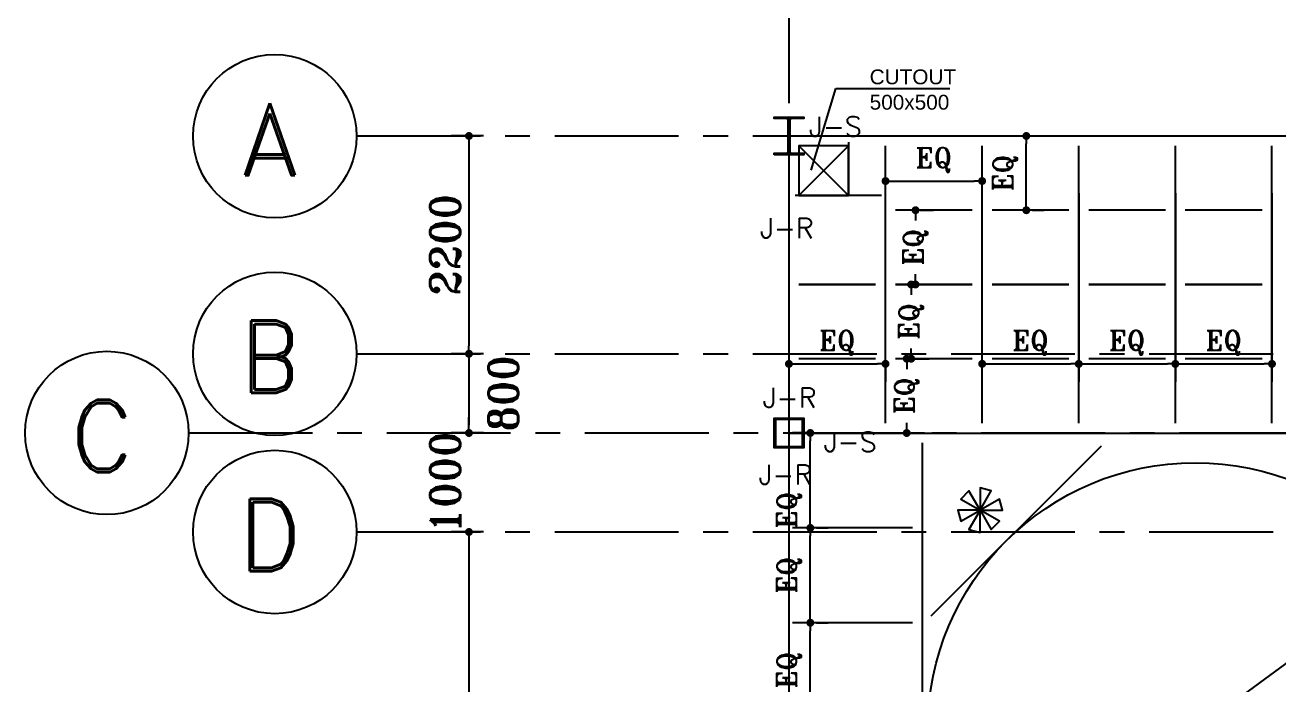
# Model space of a CAD drawing. Header units: inches. Extents: x 1387 to 2676, y -3554 to -2136.
# Drawn here: x 2626.35 to 2639.01, y -2648.03 to -2641.37 of the extents above; entities that cross this region are included whole.
import ezdxf
from ezdxf.enums import TextEntityAlignment as Align

# ---------------------------------------------------------------- set-up
doc = ezdxf.new("R2010")
doc.units = ezdxf.units.IN
doc.header["$MEASUREMENT"] = 0
for name, pattern in [('CENTER', [2, 1.25, -0.25, 0.25, -0.25]), ('DASHDOTX2', [2, 1, -0.5, 0, -0.5]), ('HIDDEN', [0.375, 0.25, -0.125])]:
    doc.linetypes.add(name, pattern=pattern)
for name, color, linetype in [('3', 3, 'HIDDEN'), ('3G', 3, 'Continuous'), ('AA-IPE300', 27, 'Continuous'), ('AA_CUT OUT', 250, 'Continuous'), ('Ax', 1, 'DASHDOTX2'), ('AXE', 1, 'CENTER'), ('DIM', 8, 'Continuous'), ('MEMBER TEXT', 7, 'Continuous'), ('Pich', 2, 'Continuous'), ('UPN100', 1, 'Continuous'), ('wall', 4, 'Continuous')]:
    doc.layers.add(name, color=color, linetype=linetype)
doc.styles.add('ROMAND', font='ROMAND.shx')
doc.styles.add('ROMANS', font='ROMANS')
doc.styles.add('ROMANT', font='romant')
doc.styles.get("Standard").update_dxf_attribs({"font": 'arial.ttf'})
doc.dimstyles.new('1-100', dxfattribs={"dimtxt": 0.3, "dimasz": 0.08, "dimexe": 0.18, "dimexo": 0.0625, "dimgap": 0.09, "dimtad": 1, "dimdec": 0, "dimlfac": 1000, "dimdsep": 46, "dimtxsty": 'ROMANT', "dimblk": 'DOT', "dimcen": 0.09, "dimclrd": 1, "dimclre": 1, "dimclrt": 3, "dimadec": 0, "dimazin": 0, "dimtfac": 1, "dimtdec": 0, "dimtix": 1, "dimtofl": 0, "dimtmove": 2, "dimatfit": 3, "dimldrblk": 'DOT', "dimfxl": 1, "dimtolj": 1, "dimarcsym": 0})
doc.dimstyles.new('Copy of 1-100', dxfattribs={"dimtxt": 0.2, "dimasz": 0.08, "dimexe": 0.18, "dimexo": 0.0625, "dimgap": 0.09, "dimtad": 1, "dimdec": 0, "dimlfac": 1000, "dimdsep": 46, "dimtxsty": 'ROMANT', "dimblk": 'DOT', "dimcen": 0.09, "dimclrd": 1, "dimclre": 1, "dimclrt": 3, "dimadec": 0, "dimazin": 0, "dimtfac": 1, "dimtdec": 0, "dimtix": 1, "dimtofl": 0, "dimtmove": 2, "dimatfit": 3, "dimldrblk": 'DOT', "dimfxl": 1, "dimtolj": 1, "dimarcsym": 0})
doc.dimstyles.get("Standard").update_dxf_attribs({"dimtxt": 0.25, "dimasz": 0.18, "dimexe": 0.18, "dimexo": 0.0625, "dimgap": 0.09, "dimtad": 0, "dimdec": 0, "dimlfac": 100, "dimzin": 0, "dimdsep": 46, "dimtxsty": 'Standard', "dimcen": 0.09, "dimadec": 0, "dimazin": 0, "dimtfac": 1, "dimtdec": 0, "dimtofl": 0, "dimtmove": 0, "dimatfit": 3, "dimfxl": 1, "dimtolj": 1, "dimtzin": 0, "dimarcsym": 0})

# ---------------------------------------------------------------- blocks, each defined once
blk = doc.blocks.new('DOT')
at = {"layer": 'DIM', "color": 0, "linetype": 'ByBlock'}
blk.add_line((-0.5, 0), (-1, 0), dxfattribs=at)
at = {"layer": 'DIM', "color": 0, "linetype": 'ByBlock', "const_width": 0.5}
blk.add_lwpolyline([(-0.25, 0, 1), (0.25, 0, 1)], format="xyb", close=True, dxfattribs=at)
blk = doc.blocks.new('*D2549')
at = {"color": 1, "lineweight": -2, "transparency": 16777216}
for p, q in [((-9722, 5596), (-10284, 5185)), ((-14078, 2404), (-10831, 4783))]:
    blk.add_line(p, q, dxfattribs=at)
at = {"layer": 'Defpoints', "color": 0, "transparency": 16777216}
for p in [(-9722, 5596), (-14078, 2404)]:
    blk.add_point(p, dxfattribs=at)
at = {"color": 1, "lineweight": -2, "transparency": 16777216, "xscale": 0.08, "yscale": 0.08, "zscale": 0.08}
for p, rotation in [((-9722, 5596), 36.23449440421251), ((-14078, 2404), 216.2344944042126)]:
    blk.add_blockref('DOT', p, dxfattribs=dict(at, rotation=rotation))
at = {"color": 3, "transparency": 16777216, "insert": (-10557, 4984), "char_height": 150, "attachment_point": 5, "rotation": 36.2345, "style": 'ROMANT'}
blk.add_mtext('\\A1;∅5400', dxfattribs=at)
blk = doc.blocks.new('_Dot')
at = {"layer": 'DIM', "color": 0, "lineweight": -2}
blk.add_line((-0.5, 0), (-1, 0), dxfattribs=at)
at = {"layer": 'DIM', "color": 0, "const_width": 0.5}
blk.add_lwpolyline([(-0.25, 0, 1), (0.25, 0, 1)], format="xyb", close=True, dxfattribs=at)
blk = doc.blocks.new('*D2126')
at = {"layer": 'Defpoints', "color": 0, "transparency": 16777216}
for p in [(2634.06, -2644.726), (2635.035, -2644.726), (2635.035, -2644.792)]:
    blk.add_point(p, dxfattribs=at)
at = {"layer": 'Pich', "color": 1, "lineweight": -2, "transparency": 16777216}
for p, q in [((2634.06, -2644.788), (2634.06, -2644.972)), ((2634.14, -2644.792), (2634.955, -2644.792)), ((2635.035, -2644.788), (2635.035, -2644.972))]:
    blk.add_line(p, q, dxfattribs=at)
at = {"layer": 'Pich', "color": 1, "lineweight": -2, "transparency": 16777216, "xscale": 0.08, "yscale": 0.08, "zscale": 0.08, "rotation": 180}
blk.add_blockref('DOT', (2634.06, -2644.792), dxfattribs=at)
at = {"layer": 'Pich', "color": 1, "lineweight": -2, "transparency": 16777216, "xscale": 0.08, "yscale": 0.08, "zscale": 0.08}
blk.add_blockref('DOT', (2635.035, -2644.792), dxfattribs=at)
at = {"layer": 'Pich', "color": 3, "transparency": 16777216, "insert": (2634.548, -2644.578), "char_height": 0.2, "attachment_point": 5, "style": 'ROMANT'}
blk.add_mtext('\\A1;EQ', dxfattribs=at)
blk = doc.blocks.new('*D2420')
at = {"layer": 'Defpoints', "color": 0, "transparency": 16777216}
for p in [(2636.01, -2642.945), (2636.01, -2642.945), (2635.035, -2644.726)]:
    blk.add_point(p, dxfattribs=at)
at = {"layer": 'Pich', "color": 1, "lineweight": -2, "transparency": 16777216}
for p, q in [((2635.035, -2644.663), (2635.035, -2642.765)), ((2636.01, -2642.883), (2636.01, -2642.765)), ((2635.115, -2642.945), (2635.93, -2642.945))]:
    blk.add_line(p, q, dxfattribs=at)
at = {"layer": 'Pich', "color": 1, "lineweight": -2, "transparency": 16777216, "xscale": 0.08, "yscale": 0.08, "zscale": 0.08, "rotation": 180}
blk.add_blockref('DOT', (2635.035, -2642.945), dxfattribs=at)
at = {"layer": 'Pich', "color": 1, "lineweight": -2, "transparency": 16777216, "xscale": 0.08, "yscale": 0.08, "zscale": 0.08}
blk.add_blockref('DOT', (2636.01, -2642.945), dxfattribs=at)
at = {"layer": 'Pich', "color": 3, "transparency": 16777216, "insert": (2635.523, -2642.732), "char_height": 0.2, "attachment_point": 5, "style": 'ROMANT'}
blk.add_mtext('\\A1;EQ', dxfattribs=at)
blk = doc.blocks.new('*D2421')
at = {"layer": 'Defpoints', "color": 0, "transparency": 16777216}
for p in [(2636.985, -2643.007), (2636.01, -2644.792), (2636.985, -2644.792)]:
    blk.add_point(p, dxfattribs=at)
at = {"layer": 'Pich', "color": 1, "lineweight": -2, "transparency": 16777216}
for p, q in [((2636.985, -2643.069), (2636.985, -2644.972)), ((2636.01, -2644.729), (2636.01, -2644.612)), ((2636.09, -2644.792), (2636.905, -2644.792))]:
    blk.add_line(p, q, dxfattribs=at)
at = {"layer": 'Pich', "color": 1, "lineweight": -2, "transparency": 16777216, "xscale": 0.08, "yscale": 0.08, "zscale": 0.08, "rotation": 180}
blk.add_blockref('DOT', (2636.01, -2644.792), dxfattribs=at)
at = {"layer": 'Pich', "color": 1, "lineweight": -2, "transparency": 16777216, "xscale": 0.08, "yscale": 0.08, "zscale": 0.08}
blk.add_blockref('DOT', (2636.985, -2644.792), dxfattribs=at)
at = {"layer": 'Pich', "color": 3, "transparency": 16777216, "insert": (2636.498, -2644.578), "char_height": 0.2, "attachment_point": 5, "style": 'ROMANT'}
blk.add_mtext('\\A1;EQ', dxfattribs=at)
blk = doc.blocks.new('*D2422')
at = {"layer": 'Defpoints', "color": 0, "transparency": 16777216}
for p in [(2637.96, -2643.007), (2636.985, -2644.792), (2637.96, -2644.792)]:
    blk.add_point(p, dxfattribs=at)
at = {"layer": 'Pich', "color": 1, "lineweight": -2, "transparency": 16777216}
for p, q in [((2637.96, -2643.069), (2637.96, -2644.972)), ((2636.985, -2644.729), (2636.985, -2644.612)), ((2637.065, -2644.792), (2637.88, -2644.792))]:
    blk.add_line(p, q, dxfattribs=at)
at = {"layer": 'Pich', "color": 1, "lineweight": -2, "transparency": 16777216, "xscale": 0.08, "yscale": 0.08, "zscale": 0.08, "rotation": 180}
blk.add_blockref('DOT', (2636.985, -2644.792), dxfattribs=at)
at = {"layer": 'Pich', "color": 1, "lineweight": -2, "transparency": 16777216, "xscale": 0.08, "yscale": 0.08, "zscale": 0.08}
blk.add_blockref('DOT', (2637.96, -2644.792), dxfattribs=at)
at = {"layer": 'Pich', "color": 3, "transparency": 16777216, "insert": (2637.473, -2644.578), "char_height": 0.2, "attachment_point": 5, "style": 'ROMANT'}
blk.add_mtext('\\A1;EQ', dxfattribs=at)
blk = doc.blocks.new('*D2423')
at = {"layer": 'Defpoints', "color": 0, "transparency": 16777216}
for p in [(2638.935, -2643.007), (2637.96, -2644.792), (2638.935, -2644.792)]:
    blk.add_point(p, dxfattribs=at)
at = {"layer": 'Pich', "color": 1, "lineweight": -2, "transparency": 16777216}
for p, q in [((2638.935, -2643.069), (2638.935, -2644.972)), ((2637.96, -2644.729), (2637.96, -2644.612)), ((2638.04, -2644.792), (2638.855, -2644.792))]:
    blk.add_line(p, q, dxfattribs=at)
at = {"layer": 'Pich', "color": 1, "lineweight": -2, "transparency": 16777216, "xscale": 0.08, "yscale": 0.08, "zscale": 0.08, "rotation": 180}
blk.add_blockref('DOT', (2637.96, -2644.792), dxfattribs=at)
at = {"layer": 'Pich', "color": 1, "lineweight": -2, "transparency": 16777216, "xscale": 0.08, "yscale": 0.08, "zscale": 0.08}
blk.add_blockref('DOT', (2638.935, -2644.792), dxfattribs=at)
at = {"layer": 'Pich', "color": 3, "transparency": 16777216, "insert": (2638.448, -2644.578), "char_height": 0.2, "attachment_point": 5, "style": 'ROMANT'}
blk.add_mtext('\\A1;EQ', dxfattribs=at)
blk = doc.blocks.new('*D2446')
at = {"layer": 'Defpoints', "color": 0, "transparency": 16777216}
for p in [(2634.276, -2647.407), (2634.344, -2647.407), (2634.276, -2648.366)]:
    blk.add_point(p, dxfattribs=at)
at = {"layer": 'Pich', "color": 1, "lineweight": -2, "transparency": 16777216}
for p, q in [((2634.281, -2647.407), (2634.096, -2647.407)), ((2634.276, -2648.286), (2634.276, -2647.487)), ((2634.338, -2648.366), (2634.456, -2648.366))]:
    blk.add_line(p, q, dxfattribs=at)
at = {"layer": 'Pich', "color": 1, "lineweight": -2, "transparency": 16777216, "xscale": 0.08, "yscale": 0.08, "zscale": 0.08}
for p, rotation in [((2634.276, -2647.407), 90), ((2634.276, -2648.366), 270)]:
    blk.add_blockref('DOT', p, dxfattribs=dict(at, rotation=rotation))
at = {"layer": 'Pich', "color": 3, "transparency": 16777216, "insert": (2634.062, -2647.887), "char_height": 0.2, "attachment_point": 5, "rotation": 90, "style": 'ROMANT'}
blk.add_mtext('\\A1;EQ', dxfattribs=at)
blk = doc.blocks.new('*D2447')
at = {"layer": 'Defpoints', "color": 0, "transparency": 16777216}
for p in [(2634.276, -2646.449), (2634.344, -2646.449), (2634.276, -2647.407)]:
    blk.add_point(p, dxfattribs=at)
at = {"layer": 'Pich', "color": 1, "lineweight": -2, "transparency": 16777216}
for p, q in [((2634.281, -2646.449), (2634.096, -2646.449)), ((2634.276, -2647.327), (2634.276, -2646.529)), ((2634.338, -2647.407), (2634.456, -2647.407))]:
    blk.add_line(p, q, dxfattribs=at)
at = {"layer": 'Pich', "color": 1, "lineweight": -2, "transparency": 16777216, "xscale": 0.08, "yscale": 0.08, "zscale": 0.08}
for p, rotation in [((2634.276, -2646.449), 90), ((2634.276, -2647.407), 270)]:
    blk.add_blockref('DOT', p, dxfattribs=dict(at, rotation=rotation))
at = {"layer": 'Pich', "color": 3, "transparency": 16777216, "insert": (2634.062, -2646.928), "char_height": 0.2, "attachment_point": 5, "rotation": 90, "style": 'ROMANT'}
blk.add_mtext('\\A1;EQ', dxfattribs=at)
blk = doc.blocks.new('*D2448')
at = {"layer": 'Defpoints', "color": 0, "transparency": 16777216}
for p in [(2634.276, -2645.49), (2634.344, -2645.49), (2634.276, -2646.449)]:
    blk.add_point(p, dxfattribs=at)
at = {"layer": 'Pich', "color": 1, "lineweight": -2, "transparency": 16777216}
for p, q in [((2634.281, -2645.49), (2634.096, -2645.49)), ((2634.276, -2646.369), (2634.276, -2645.57)), ((2634.338, -2646.449), (2634.456, -2646.449))]:
    blk.add_line(p, q, dxfattribs=at)
at = {"layer": 'Pich', "color": 1, "lineweight": -2, "transparency": 16777216, "xscale": 0.08, "yscale": 0.08, "zscale": 0.08}
for p, rotation in [((2634.276, -2645.49), 90), ((2634.276, -2646.449), 270)]:
    blk.add_blockref('DOT', p, dxfattribs=dict(at, rotation=rotation))
at = {"layer": 'Pich', "color": 3, "transparency": 16777216, "insert": (2634.062, -2646.27), "char_height": 0.2, "attachment_point": 5, "rotation": 90, "style": 'ROMANT'}
blk.add_mtext('\\A1;EQ', dxfattribs=at)
blk = doc.blocks.new('*D2503')
at = {"layer": 'Defpoints', "color": 0, "transparency": 16777216}
for p in [(2635.231, -2644.74), (2635.249, -2644.74), (2635.231, -2645.49)]:
    blk.add_point(p, dxfattribs=at)
at = {"layer": 'Pich', "color": 1, "lineweight": -2, "transparency": 16777216}
for p, q in [((2635.294, -2644.74), (2635.429, -2644.74)), ((2635.249, -2644.82), (2635.249, -2644.844)), ((2635.249, -2645.41), (2635.249, -2645.386)), ((2635.294, -2645.49), (2635.429, -2645.49))]:
    blk.add_line(p, q, dxfattribs=at)
at = {"layer": 'Pich', "color": 1, "lineweight": -2, "transparency": 16777216, "xscale": 0.08, "yscale": 0.08, "zscale": 0.08}
for p, rotation in [((2635.249, -2644.74), 90), ((2635.249, -2645.49), 270)]:
    blk.add_blockref('DOT', p, dxfattribs=dict(at, rotation=rotation))
at = {"layer": 'Pich', "color": 3, "transparency": 16777216, "insert": (2635.249, -2645.115), "char_height": 0.2, "attachment_point": 5, "rotation": 90, "style": 'ROMANT'}
blk.add_mtext('\\A1;EQ', dxfattribs=at)
blk = doc.blocks.new('*D2504')
at = {"layer": 'Defpoints', "color": 0, "transparency": 16777216}
for p in [(2636.456, -2642.49), (2636.456, -2642.49), (2636.456, -2643.24)]:
    blk.add_point(p, dxfattribs=at)
at = {"layer": 'Pich', "color": 1, "lineweight": -2, "transparency": 16777216}
for p, q in [((2636.456, -2643.16), (2636.456, -2642.57)), ((2636.518, -2642.49), (2636.636, -2642.49)), ((2636.518, -2643.24), (2636.636, -2643.24))]:
    blk.add_line(p, q, dxfattribs=at)
at = {"layer": 'Pich', "color": 1, "lineweight": -2, "transparency": 16777216, "xscale": 0.08, "yscale": 0.08, "zscale": 0.08}
for p, rotation in [((2636.456, -2642.49), 90), ((2636.456, -2643.24), 270)]:
    blk.add_blockref('DOT', p, dxfattribs=dict(at, rotation=rotation))
at = {"layer": 'Pich', "color": 3, "transparency": 16777216, "insert": (2636.242, -2642.865), "char_height": 0.2, "attachment_point": 5, "rotation": 90, "style": 'ROMANT'}
blk.add_mtext('\\A1;EQ', dxfattribs=at)
blk = doc.blocks.new('*D2083')
at = {"layer": 'Defpoints', "color": 0, "transparency": 16777216}
for p in [(2631.039, -2642.49), (2630.831, -2644.69), (2631.039, -2644.69)]:
    blk.add_point(p, dxfattribs=at)
at = {"layer": 'wall', "color": 1, "lineweight": -2, "transparency": 16777216}
for p, q in [((2630.976, -2642.49), (2630.651, -2642.49)), ((2630.831, -2642.57), (2630.831, -2644.61)), ((2630.976, -2644.69), (2630.651, -2644.69))]:
    blk.add_line(p, q, dxfattribs=at)
at = {"layer": 'wall', "color": 1, "lineweight": -2, "transparency": 16777216, "xscale": 0.08, "yscale": 0.08, "zscale": 0.08}
for p, rotation in [((2630.831, -2642.49), 89.999316665766), ((2630.831, -2644.69), 269.9993166657659)]:
    blk.add_blockref('DOT', p, dxfattribs=dict(at, rotation=rotation))
at = {"layer": 'wall', "color": 3, "transparency": 16777216, "insert": (2630.591, -2643.59), "char_height": 0.3, "attachment_point": 5, "rotation": 89.9993, "style": 'ROMANT'}
blk.add_mtext('\\A1;2200', dxfattribs=at)
blk = doc.blocks.new('*D2085')
at = {"layer": 'Defpoints', "color": 0, "transparency": 16777216}
for p in [(2631.039, -2644.69), (2630.831, -2645.49), (2631.039, -2645.49)]:
    blk.add_point(p, dxfattribs=at)
at = {"layer": 'wall', "color": 1, "lineweight": -2, "transparency": 16777216}
for p, q in [((2630.976, -2644.69), (2630.651, -2644.69)), ((2630.831, -2644.77), (2630.831, -2645.41)), ((2630.976, -2645.49), (2630.651, -2645.49))]:
    blk.add_line(p, q, dxfattribs=at)
at = {"layer": 'wall', "color": 1, "lineweight": -2, "transparency": 16777216, "xscale": 0.08, "yscale": 0.08, "zscale": 0.08}
for p, rotation in [((2630.831, -2644.69), 89.9983735174922), ((2630.831, -2645.49), 269.9983735174923)]:
    blk.add_blockref('DOT', p, dxfattribs=dict(at, rotation=rotation))
at = {"layer": 'wall', "color": 3, "transparency": 16777216, "insert": (2631.178, -2645.09), "char_height": 0.3, "attachment_point": 5, "rotation": 89.9984, "style": 'ROMANT'}
blk.add_mtext('\\A1;800', dxfattribs=at)
blk = doc.blocks.new('*D2086')
at = {"layer": 'Defpoints', "color": 0, "transparency": 16777216}
for p in [(2631.039, -2645.49), (2630.831, -2646.49), (2631.039, -2646.49)]:
    blk.add_point(p, dxfattribs=at)
at = {"layer": 'wall', "color": 1, "lineweight": -2, "transparency": 16777216}
for p, q in [((2630.831, -2645.41), (2630.831, -2645.33)), ((2630.976, -2645.49), (2630.651, -2645.49)), ((2630.976, -2646.49), (2630.651, -2646.49)), ((2630.831, -2646.57), (2630.831, -2646.65))]:
    blk.add_line(p, q, dxfattribs=at)
at = {"layer": 'wall', "color": 1, "lineweight": -2, "transparency": 16777216, "xscale": 0.08, "yscale": 0.08, "zscale": 0.08}
for p, rotation in [((2630.831, -2645.49), 269.9983735174825), ((2630.831, -2646.49), 89.99837351748256)]:
    blk.add_blockref('DOT', p, dxfattribs=dict(at, rotation=rotation))
at = {"layer": 'wall', "color": 3, "transparency": 16777216, "insert": (2630.591, -2645.99), "char_height": 0.3, "attachment_point": 5, "rotation": 89.9984, "style": 'ROMANT'}
blk.add_mtext('\\A1;1000', dxfattribs=at)
blk = doc.blocks.new('*D2087')
at = {"layer": 'Defpoints', "color": 0, "transparency": 16777216}
for p in [(2631.039, -2646.49), (2630.831, -2652.49), (2631.039, -2652.49)]:
    blk.add_point(p, dxfattribs=at)
at = {"layer": 'wall', "color": 1, "lineweight": -2, "transparency": 16777216}
for p, q in [((2630.976, -2646.49), (2630.651, -2646.49)), ((2630.831, -2646.57), (2630.831, -2652.41)), ((2630.976, -2652.49), (2630.651, -2652.49))]:
    blk.add_line(p, q, dxfattribs=at)
at = {"layer": 'wall', "color": 1, "lineweight": -2, "transparency": 16777216, "xscale": 0.08, "yscale": 0.08, "zscale": 0.08}
for p, rotation in [((2630.831, -2646.49), 89.99960862946195), ((2630.831, -2652.49), 269.999608629462)]:
    blk.add_blockref('DOT', p, dxfattribs=dict(at, rotation=rotation))
at = {"layer": 'wall', "color": 3, "transparency": 16777216, "insert": (2630.591, -2649.49), "char_height": 0.3, "attachment_point": 5, "rotation": 89.9996, "style": 'ROMANT'}
blk.add_mtext('\\A1;6000', dxfattribs=at)
blk = doc.blocks.new('*D2621')
at = {"layer": 'Defpoints', "color": 0, "transparency": 16777216}
for p in [(2635.276, -2643.99), (2635.294, -2643.99), (2635.276, -2644.74)]:
    blk.add_point(p, dxfattribs=at)
at = {"layer": 'Pich', "color": 1, "lineweight": -2, "transparency": 16777216}
for p, q in [((2635.338, -2643.99), (2635.474, -2643.99)), ((2635.294, -2644.07), (2635.294, -2644.094)), ((2635.294, -2644.66), (2635.294, -2644.636)), ((2635.338, -2644.74), (2635.474, -2644.74))]:
    blk.add_line(p, q, dxfattribs=at)
at = {"layer": 'Pich', "color": 1, "lineweight": -2, "transparency": 16777216, "xscale": 0.08, "yscale": 0.08, "zscale": 0.08}
for p, rotation in [((2635.294, -2643.99), 90), ((2635.294, -2644.74), 270)]:
    blk.add_blockref('DOT', p, dxfattribs=dict(at, rotation=rotation))
at = {"layer": 'Pich', "color": 3, "transparency": 16777216, "insert": (2635.294, -2644.365), "char_height": 0.2, "attachment_point": 5, "rotation": 90, "style": 'ROMANT'}
blk.add_mtext('\\A1;EQ', dxfattribs=at)
blk = doc.blocks.new('*D2622')
at = {"layer": 'Defpoints', "color": 0, "transparency": 16777216}
for p in [(2635.321, -2643.24), (2635.338, -2643.24), (2635.321, -2643.99)]:
    blk.add_point(p, dxfattribs=at)
at = {"layer": 'Pich', "color": 1, "lineweight": -2, "transparency": 16777216}
for p, q in [((2635.338, -2643.32), (2635.338, -2643.344)), ((2635.383, -2643.24), (2635.518, -2643.24)), ((2635.338, -2643.91), (2635.338, -2643.886)), ((2635.383, -2643.99), (2635.518, -2643.99))]:
    blk.add_line(p, q, dxfattribs=at)
at = {"layer": 'Pich', "color": 1, "lineweight": -2, "transparency": 16777216, "xscale": 0.08, "yscale": 0.08, "zscale": 0.08}
for p, rotation in [((2635.338, -2643.24), 90), ((2635.338, -2643.99), 270)]:
    blk.add_blockref('DOT', p, dxfattribs=dict(at, rotation=rotation))
at = {"layer": 'Pich', "color": 3, "transparency": 16777216, "insert": (2635.338, -2643.615), "char_height": 0.2, "attachment_point": 5, "rotation": 90, "style": 'ROMANT'}
blk.add_mtext('\\A1;EQ', dxfattribs=at)
blk = doc.blocks.new('G$C27AC7FF8')
at = {"color": 3}
blk.add_lwpolyline([(-13876.1, 6107.8), (-14071, 6220.3), (-13846, 6220.3), (-13876.1, 6332.8), (-14071, 6220.3), (-13958.5, 6415.2), (-14071, 6445.3), (-14071, 6220.3), (-14183.5, 6415.2), (-14265.8, 6332.8), (-14071, 6220.3), (-14296, 6220.3), (-14265.8, 6107.8), (-14071, 6220.3), (-14183.5, 6025.5), (-14071, 5995.3), (-14071, 6220.3), (-13958.5, 6025.5), (-13876.1, 6107.8), (-14071, 6220.3), (-13846, 6220.3)], dxfattribs=at)
at = {"layer": 'AA_CUT OUT', "color": 1}
for p, q in [((-15900, 9900), (-15400, 9400)), ((-15400, 9900), (-15900, 9400))]:
    blk.add_line(p, q, dxfattribs=at)
blk.add_lwpolyline([(-15400, 9900), (-15900, 9900), (-15900, 9400), (-15400, 9400)], close=True, dxfattribs=at)
blk.add_circle((-11899.5, 4000), 2700, dxfattribs=at)
at = {"color": 3}
for s, p in [('CUTOUT', (-15185.5, 10522.3)), ('500x500', (-15185.5, 10266))]:
    blk.add_text(s, height=150, dxfattribs=at).set_placement(p)
dim = blk.add_diameter_dim_2p(p1=(-14077.8, 2404.1), p2=(-9722.2, 5595.9), dimstyle='Copy of 1-100', override={"dimtxt": 150, "dimlfac": 1})
dim.commit()
dim.dimension.update_dxf_attribs({"geometry": '*D2549', "text_midpoint": (-10557.3, 4983.9), "dimtype": 163})
blk.add_leader([(-15775, 9656.4), (-15526.6, 10480.1), (-14377.7, 10480.1)], dimstyle='Standard', override={"dimscale": 75}, dxfattribs=at)

msp = doc.modelspace()

# ---------------------------------------------------------------- hatches: boundary and pattern name
for points in [[(2634.05284225, -2642.31519083), (2634.04136602, -2642.31519083, 0.4144144444), (2634.05284225, -2642.32667493)], [(2634.06784225, -2642.31519083), (2634.07931847, -2642.31519083, -0.4144144444), (2634.06784225, -2642.32667493)], [(2634.05284225, -2642.66523033), (2634.04136602, -2642.66523033, -0.4144144444), (2634.05284225, -2642.65374623)], [(2634.06784225, -2642.66523033), (2634.07931847, -2642.66523033, 0.4144144444), (2634.06784225, -2642.65374623)]]:
    msp.add_hatch(color=1).paths.add_polyline_path(points)

# ---------------------------------------------------------------- linework, layer by layer
at = {"layer": '3G'}
for p, q in [((2634.19533536, -2645.35509301), (2634.19533532, -2645.62509301)), ((2634.21033536, -2645.35509301), (2634.21033532, -2645.62509301))]:
    msp.add_line(p, q, dxfattribs=at)
msp.add_lwpolyline([(2633.91034225, -2642.68019083), (2633.91034225, -2642.66519083), (2634.05284225, -2642.66519083), (2634.05284225, -2642.31519083), (2633.91034225, -2642.31519083), (2633.91034225, -2642.30019083), (2634.21034225, -2642.30019083), (2634.21034225, -2642.31519083), (2634.06784225, -2642.31519083), (2634.06784225, -2642.66519083), (2634.21034225, -2642.66519083), (2634.21034225, -2642.68019083)], close=True, dxfattribs=at)
for points in [[(2634.21033532, -2645.62509301), (2634.21033538, -2645.62509301), (2634.21033538, -2645.64009301), (2633.91033538, -2645.64009301), (2633.91033538, -2645.62509301), (2633.91033538, -2645.62509301), (2633.91033536, -2645.35509301), (2633.91033536, -2645.35509301), (2633.91033536, -2645.34009301), (2634.21033536, -2645.34009301), (2634.21033536, -2645.35509301)], [(2634.19533536, -2645.35509301), (2633.92533536, -2645.35509301), (2633.92533538, -2645.62509301), (2634.19533532, -2645.62509301)]]:
    msp.add_lwpolyline(points, dxfattribs=at)
for centre, start, end in [((2634.05284225, -2642.3151987), 180.157926883, 270.157926883), ((2634.06784225, -2642.3151987), 269.842073117, 359.842073117), ((2634.06784225, -2642.3151987), 269.842073117, 359.842073117), ((2634.05284225, -2642.66522246), 89.842073117, 179.842073117), ((2634.05284225, -2642.66522246), 89.842073117, 179.842073117), ((2634.06784225, -2642.66522246), 0.157926883, 90.157926883), ((2634.06784225, -2642.66522246), 0.157926883, 90.157926883), ((2634.06784225, -2642.66522246), 0.157926883, 90.157926883)]:
    msp.add_arc(centre, 0.01147623, start, end, dxfattribs=at)
at = {"layer": 'AA-IPE300', "color": 3}
for p, q in [((2634.06034225, -2642.49019815), (2650.06034225, -2642.49019815)), ((2634.06034225, -2642.49019815), (2634.06034225, -2652.49019815)), ((2635.03534225, -2645.39023694), (2635.03534225, -2642.59019815)), ((2636.01034225, -2645.39023694), (2636.01034225, -2642.59019815)), ((2636.98534225, -2645.39023694), (2636.98534225, -2642.59019815)), ((2637.96034225, -2645.39023694), (2637.96034225, -2642.59019815)), ((2638.93534225, -2645.39023694), (2638.93534225, -2642.59019815)), ((2634.06034225, -2645.49023694), (2642.4114824, -2645.49023694)), ((2635.40820209, -2652.39019815), (2635.40820209, -2645.59023694)), ((2637.20972075, -2645.62311415), (2635.49168883, -2647.34114607)), ((2635.30820209, -2646.44883831), (2634.16034225, -2646.44883831)), ((2635.30820209, -2647.40743831), (2634.16034225, -2647.40743831))]:
    msp.add_line(p, q, dxfattribs=at)
at = {"layer": 'Ax', "linetype": 'Continuous', "ltscale": 0.5}
for centre in [(2628.87108881, -2642.49207843), (2628.87108881, -2644.69007843), (2627.17603076, -2645.49007843), (2628.87108881, -2646.49007843)]:
    msp.add_circle(centre, 0.825, dxfattribs=at)
at = {"layer": 'AXE'}
for p, q in [((2634.06033299, -2638.90945791), (2634.06036922, -2652.92733862)), ((2629.6961178, -2642.49019815), (2652.97383025, -2642.49019815)), ((2629.6961178, -2644.69007843), (2652.97383025, -2644.69013707)), ((2628.00105975, -2645.49007843), (2652.97383025, -2645.49013707)), ((2629.6961178, -2646.49007843), (2652.97383025, -2646.49013707))]:
    msp.add_line(p, q, dxfattribs=at)
at = {"layer": 'UPN100', "color": 3}
for p, q in [((2634.66034225, -2642.5526658), (2634.66034225, -2643.09019815)), ((2634.99460247, -2643.09019815), (2634.12338206, -2643.09019815)), ((2635.91034225, -2643.24021759), (2635.13534225, -2643.24021759)), ((2636.88534225, -2643.24021759), (2636.11034225, -2643.24021759)), ((2637.86034225, -2643.24021759), (2637.08534225, -2643.24021759)), ((2638.83534225, -2643.24021759), (2638.06034225, -2643.24021759)), ((2634.16034225, -2643.99021755), (2634.93534225, -2643.99021755)), ((2634.93534225, -2643.99021759), (2634.16034225, -2643.99021759)), ((2635.13534225, -2643.99021755), (2635.91034225, -2643.99021755)), ((2635.91034225, -2643.99021759), (2635.13534225, -2643.99021759)), ((2636.11034225, -2643.99021755), (2636.88534225, -2643.99021755)), ((2636.88534225, -2643.99021759), (2636.11034225, -2643.99021759)), ((2637.08534225, -2643.99021755), (2637.86034225, -2643.99021755)), ((2637.86034225, -2643.99021759), (2637.08534225, -2643.99021759)), ((2638.06034225, -2643.99021755), (2638.83534225, -2643.99021755)), ((2638.83534225, -2643.99021759), (2638.06034225, -2643.99021759)), ((2634.93534225, -2644.74021759), (2634.16034225, -2644.74021759)), ((2635.91034225, -2644.74021759), (2635.13534225, -2644.74021759)), ((2636.88534225, -2644.74021759), (2636.11034225, -2644.74021759)), ((2637.86034225, -2644.74021759), (2637.08534225, -2644.74021759)), ((2638.83534225, -2644.74021759), (2638.06034225, -2644.74021759))]:
    msp.add_line(p, q, dxfattribs=at)

# ---------------------------------------------------------------- block references
at = {"layer": 'AA_CUT OUT', "color": 3, "xscale": 0.001, "yscale": 0.001, "zscale": 0.001}
msp.add_blockref('G$C27AC7FF8', (2650.06034225, -2652.49019815), dxfattribs=at)

# ---------------------------------------------------------------- texts
at = {"layer": '3', "color": 3, "style": 'ROMAND'}
for s, p in [('A', (2628.82191696, -2642.52244491, 0.00000001)), ('B', (2628.82191696, -2644.72044491, 0.00000001)), ('C', (2627.12685892, -2645.52044491, 0.00000001)), ('D', (2628.82191696, -2646.52044491, 0.00000001))]:
    msp.add_text(s, height=0.7299072, dxfattribs=at).set_placement(p, align=Align.MIDDLE_CENTER)
at = {"layer": 'MEMBER TEXT', "color": 3, "ltscale": 2, "style": 'ROMANS'}
for s, p in [('J-S', (2634.52946154, -2642.39525191)), ('J-R', (2634.03968453, -2643.42185794)), ('J-R', (2634.06801612, -2645.13423232)), ('J-S', (2634.67945449, -2645.58014591)), ('J-R', (2634.0249919, -2645.91064564))]:
    msp.add_text(s, height=0.2, dxfattribs=at).set_placement(p, align=Align.MIDDLE)

# ---------------------------------------------------------------- dimensions: what is measured, and where the dimension line sits
at = {"layer": 'Pich'}
for base, p1, p2, picture, middle in [((2636.45553945, -2642.49019815), (2636.45553945, -2643.24020785), (2636.45553945, -2642.49019815), '*D2504', (2636.24172992, -2642.865203)), ((2634.27569929, -2646.44883831), (2634.27569929, -2647.40743831), (2634.34374388, -2646.44883831), '*D2447', (2634.06188976, -2646.92813831)), ((2634.27569929, -2647.40743831), (2634.27569929, -2648.36603831), (2634.34374388, -2647.40743831), '*D2446', (2634.06188976, -2647.88673831))]:
    dim = msp.add_linear_dim(base=base, p1=p1, p2=p2, angle=90, text='EQ', dimstyle='Copy of 1-100', dxfattribs=at)
    dim.commit()
    dim.dimension.update_dxf_attribs({"geometry": picture, "text_midpoint": middle})
for base, p1, p2, picture, middle in [((2636.01034225, -2642.94542708), (2635.03534225, -2644.72589445), (2636.01034225, -2642.94542708), '*D2420', (2635.52284225, -2642.73161755)), ((2636.98534225, -2644.79166104), (2636.01034225, -2644.79166104), (2636.98534225, -2643.00680928), '*D2421', (2636.49784225, -2644.57785151)), ((2637.96034225, -2644.79166104), (2636.98534225, -2644.79166104), (2637.96034225, -2643.00680928), '*D2422', (2637.47284225, -2644.57785151)), ((2638.93534225, -2644.79166104), (2637.96034225, -2644.79166104), (2638.93534225, -2643.00680928), '*D2423', (2638.44784225, -2644.57785151)), ((2635.03534225, -2644.79166104), (2634.06034225, -2644.72589445), (2635.03534225, -2644.72589445), '*D2126', (2634.54784225, -2644.57785151))]:
    dim = msp.add_linear_dim(base=base, p1=p1, p2=p2, text='EQ', dimstyle='Copy of 1-100', dxfattribs=at)
    dim.commit()
    dim.dimension.update_dxf_attribs({"geometry": picture, "text_midpoint": middle})
for base, p1, p2, picture, middle in [((2635.33836859, -2643.24017888), (2635.32058813, -2643.99019823), (2635.32058813, -2643.24017888), '*D2622', (2635.33836859, -2643.61512504)), ((2635.29373019, -2643.99019823), (2635.27594973, -2644.74021759), (2635.27594973, -2643.99019823), '*D2621', (2635.29373019, -2644.36514439)), ((2635.24909179, -2644.74021759), (2635.23131134, -2645.49023694), (2635.23131134, -2644.74021759), '*D2503', (2635.24909179, -2645.11516375)), ((2634.27569929, -2645.49023694), (2634.27569929, -2646.44883831), (2634.34374388, -2645.49023694), '*D2448', (2634.06188976, -2646.26954896))]:
    dim = msp.add_linear_dim(base=base, p1=p1, p2=p2, angle=90, text='EQ', dimstyle='Copy of 1-100', dxfattribs=at)
    dim.commit()
    dim.dimension.update_dxf_attribs({"geometry": picture, "text_midpoint": middle, "dimtype": 160})
at = {"layer": 'wall'}
for p1, p2, picture, middle in [((2631.03893433, -2642.49019815), (2631.03890809, -2644.69008101), '*D2083', (2630.5906625, -2643.59013423)), ((2631.03893648, -2645.49008101), (2631.03890809, -2646.49008101), '*D2086', (2630.59066357, -2645.99006828)), ((2631.03894907, -2646.49008181), (2631.03890809, -2652.49008101), '*D2087', (2630.59066987, -2649.49007835))]:
    dim = msp.add_aligned_dim(p1=p1, p2=p2, distance=-0.20825871, dimstyle='1-100', dxfattribs=at)
    dim.commit()
    dim.dimension.update_dxf_attribs({"geometry": picture, "text_midpoint": middle})
dim = msp.add_linear_dim(base=(2630.83064938, -2645.4900751), p1=(2631.0389308, -2644.69008181), p2=(2631.03890809, -2645.49008101), angle=269.998373518, dimstyle='1-100', dxfattribs=at)
dim.commit()
dim.dimension.update_dxf_attribs({"geometry": '*D2085', "text_midpoint": (2631.17796159, -2645.09006869), "dimtype": 161})

doc.saveas('drawing.dxf')
